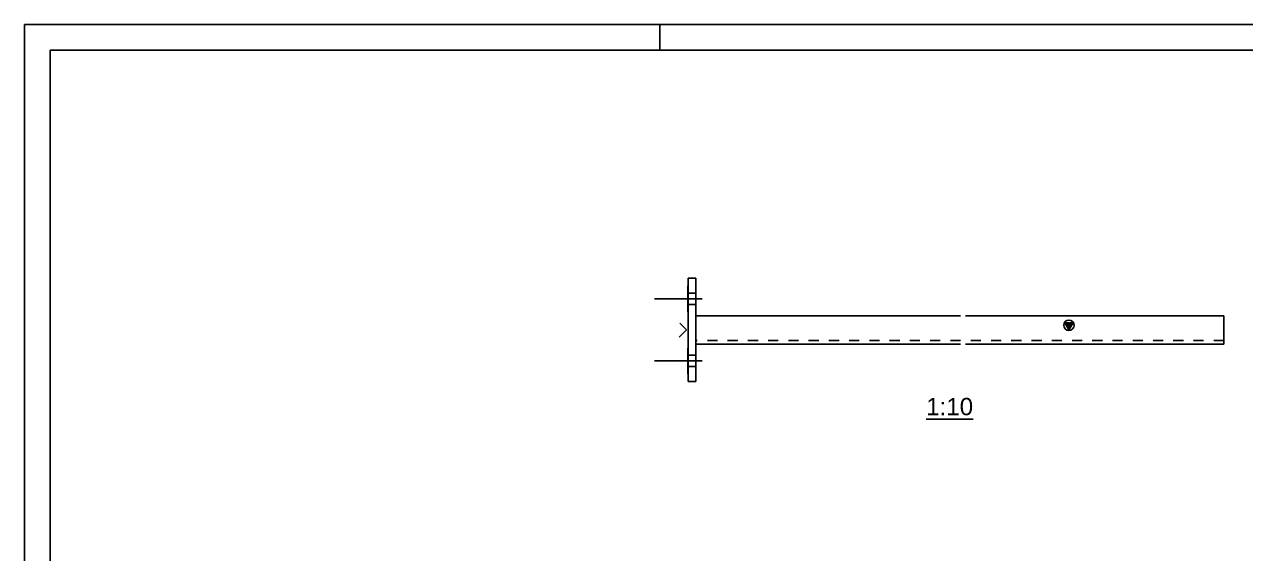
# Model space of a CAD drawing. Header units: millimetres. Extents: x 0 to 420, y 0 to 297.
# Drawn here: x 0 to 236.4, y 194.6 to 297 of the extents above; entities that cross this region are included whole.
import ezdxf

# ---------------------------------------------------------------- set-up
doc = ezdxf.new("R2010")
doc.units = ezdxf.units.MM
doc.linetypes.add('DXK_LINE_DOT2', pattern=[3.9198, 1.9599, -1.9599])
doc.styles.add('ARIAL', font='ARIAL.TTF', dxfattribs={"height": 0.2})

# ---------------------------------------------------------------- blocks, each defined once
blk = doc.blocks.new('Unknown-43744247-1168')
at = {"color": 5, "linetype": 'Continuous'}
for p, q in [((420, 297), (0, 297)), ((0, 297), (0, 0)), ((415, 292), (5, 292)), ((5, 292), (5, 5))]:
    blk.add_line(p, q, dxfattribs=at)
at = {"color": 7, "linetype": 'Continuous'}
blk.add_line((123, 292), (123, 297), dxfattribs=at)
blk = doc.blocks.new('Unknown-43744247-12 - 1378')
at = {"color": 6, "linetype": 'Continuous'}
blk.add_line((174.6, 220.64), (183.68, 220.64), dxfattribs=at)
at = {"color": 0, "linetype": 'Continuous'}
blk.add_wipeout([(183.68, 221.39), (183.68, 224.89), (174.6, 224.89), (174.6, 221.39)], dxfattribs=at)
at = {"color": 6, "linetype": 'Continuous', "style": 'ARIAL'}
blk.add_text('1:10', height=3.343, dxfattribs=at).set_placement((174.6, 221.39))
blk = doc.blocks.new('Surfacing-43744247-1391 - 1378')
at = {"color": 7, "linetype": 'Continuous'}
for p, q in [((128.49, 234.39), (128.44, 234.39)), ((128.44, 229.39), (128.44, 234.39)), ((128.49, 229.39), (128.44, 229.39))]:
    blk.add_line(p, q, dxfattribs=at)
at = {"color": 246, "linetype": 'DXK_LINE_DOT2'}
blk.add_line((128.49, 229.39), (128.49, 234.39), dxfattribs=at)
blk = doc.blocks.new('Part-43744247-1379 - 1378')
at = {"color": 2, "linetype": 'Continuous'}
for p, q in [((128.49, 247.89), (129.99, 247.89)), ((128.49, 227.89), (128.49, 247.89)), ((129.99, 247.89), (129.99, 227.89)), ((128.19, 237.89), (126.89, 239.19)), ((128.19, 237.89), (126.79, 236.49)), ((129.99, 227.89), (128.49, 227.89))]:
    blk.add_line(p, q, dxfattribs=at)
blk = doc.blocks.new('Surfacing-43744247-1396 - 1378')
at = {"color": 7, "linetype": 'Continuous'}
for p, q in [((128.49, 246.39), (128.44, 246.39)), ((128.44, 241.39), (128.44, 246.39)), ((128.49, 241.39), (128.44, 241.39))]:
    blk.add_line(p, q, dxfattribs=at)
at = {"color": 246, "linetype": 'DXK_LINE_DOT2'}
blk.add_line((128.49, 241.39), (128.49, 246.39), dxfattribs=at)
blk = doc.blocks.new('Part-43744247-1380 - 1378')
at = {"linetype": 'Continuous'}
blk.add_hatch(color=2, dxfattribs=at).paths.add_polyline_path([(202.24, 237.89), (201.44, 239.29), (203.04, 239.29)])
at = {"color": 2, "linetype": 'Continuous'}
for p, q in [((181.24, 240.64), (129.99, 240.64)), ((232.24, 240.64), (182.24, 240.64)), ((202.24, 237.89), (201.44, 239.29)), ((201.44, 239.29), (203.04, 239.29)), ((203.04, 239.29), (202.24, 237.89)), ((232.24, 235.14), (232.24, 240.64)), ((181.24, 235.14), (129.99, 235.14)), ((232.24, 235.14), (182.24, 235.14))]:
    blk.add_line(p, q, dxfattribs=at)
at = {"color": 7, "linetype": 'DXK_LINE_DOT2'}
for p, q in [((129.99, 240.64), (129.99, 235.14)), ((181.24, 235.84), (129.99, 235.84)), ((232.24, 235.84), (182.24, 235.84))]:
    blk.add_line(p, q, dxfattribs=at)
at = {"color": 2, "linetype": 'Continuous'}
blk.add_circle((202.24, 238.79), 1, dxfattribs=at)
blk = doc.blocks.new('Bolt-43744247-1381 - 1378')
at = {"color": 3, "linetype": 'Continuous'}
for p, q in [((131.24, 243.89), (121.99, 243.89)), ((131.24, 243.89), (121.99, 243.89)), ((129.99, 244.99), (128.49, 244.99)), ((129.99, 244.99), (128.49, 244.99)), ((129.99, 242.79), (128.49, 242.79)), ((129.99, 242.79), (128.49, 242.79)), ((131.24, 231.89), (121.99, 231.89)), ((131.24, 231.89), (121.99, 231.89)), ((129.99, 232.99), (128.49, 232.99)), ((129.99, 232.99), (128.49, 232.99)), ((129.99, 230.79), (128.49, 230.79)), ((129.99, 230.79), (128.49, 230.79))]:
    blk.add_line(p, q, dxfattribs=at)
blk = doc.blocks.new('Surfacing-43744247-1386 - 1378')
at = {"color": 7, "linetype": 'Continuous'}
for p, q in [((128.49, 246.39), (128.44, 246.39)), ((128.44, 241.39), (128.44, 246.39)), ((128.49, 241.39), (128.44, 241.39))]:
    blk.add_line(p, q, dxfattribs=at)
at = {"color": 246, "linetype": 'DXK_LINE_DOT2'}
blk.add_line((128.49, 241.39), (128.49, 246.39), dxfattribs=at)
blk = doc.blocks.new('Surfacing-43744247-1401 - 1378')
at = {"color": 7, "linetype": 'Continuous'}
for p, q in [((128.49, 234.39), (128.44, 234.39)), ((128.44, 229.39), (128.44, 234.39)), ((128.49, 229.39), (128.44, 229.39))]:
    blk.add_line(p, q, dxfattribs=at)
at = {"color": 246, "linetype": 'DXK_LINE_DOT2'}
blk.add_line((128.49, 229.39), (128.49, 234.39), dxfattribs=at)

msp = doc.modelspace()

# ---------------------------------------------------------------- block references
for name in ['Unknown-43744247-1168', 'Part-43744247-1379 - 1378', 'Surfacing-43744247-1396 - 1378', 'Surfacing-43744247-1386 - 1378', 'Bolt-43744247-1381 - 1378', 'Part-43744247-1380 - 1378', 'Surfacing-43744247-1391 - 1378', 'Surfacing-43744247-1401 - 1378']:
    msp.add_blockref(name, (0, 0))

# ---------------------------------------------------------------- next in the draw order: block references
msp.add_blockref('Unknown-43744247-12 - 1378', (0, 0))

doc.saveas('drawing.dxf')
